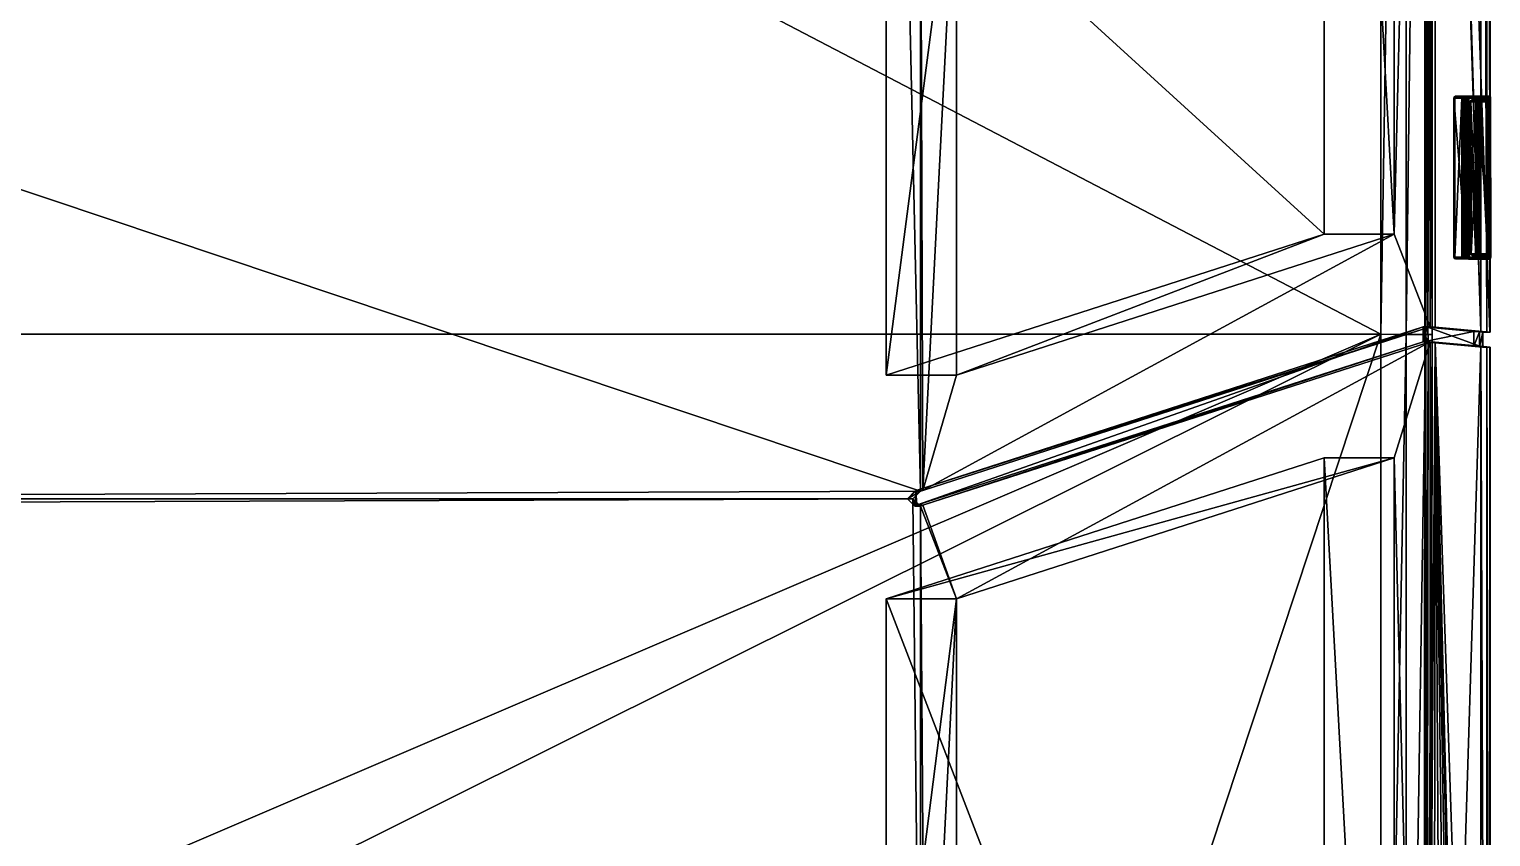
# Model space of a CAD drawing. Extents: x -2.45 to 2.44, y -4.51 to 4.52.
# Drawn here: x 0.203 to 2.176, y -1.049 to 0.04 of the extents above; entities that cross this region are included whole.
import ezdxf

# ---------------------------------------------------------------- set-up
doc = ezdxf.new("R2010")
doc.units = 0

msp = doc.modelspace()

# ---------------------------------------------------------------- linework, layer by layer
for points in [[(2.1624, -0.3678, 1.6482), (2.1624, 1.8019, 1.6483), (2.0971, 1.7417, 1.8635)], [(2.1744, -0.3689, 1.5308), (2.1008, 1.7452, 0.7104), (2.1744, 1.813, 1.5308)], [(2.1624, 1.8019, 1.6483), (2.1704, -0.3685, 1.6115), (2.1704, 1.8093, 1.6115)], [(2.1624, 1.8019, 1.6483), (2.1624, -0.3678, 1.6482), (2.1704, -0.3685, 1.6115)], [(2.1704, 1.8093, 1.6115), (2.1748, -0.3689, 1.5685), (2.1748, 1.8133, 1.5685)], [(2.1704, 1.8093, 1.6115), (2.1704, -0.3685, 1.6115), (2.1748, -0.3689, 1.5685)], [(2.1748, 1.8133, 1.5685), (2.1748, -0.3689, 1.5685), (2.1744, -0.3689, 1.5308)], [(2.1748, 1.8133, 1.5685), (2.1744, -0.3689, 1.5308), (2.1744, 1.813, 1.5308)], [(2.0965, -0.3722, 0.6911), (2.0964, 1.7638, 0.6914), (2.0866, 1.7634, 0.693)], [(2.0909, 1.7449, 0.712), (2.0868, -0.3722, 0.6934), (2.0866, 1.7634, 0.693)], [(2.0965, -0.3722, 0.6911), (2.0866, 1.7634, 0.693), (2.0868, -0.3722, 0.6934)], [(2.0868, -0.3722, 0.6934), (2.0866, 1.7634, 0.693), (2.0866, 1.7634, 0.693)], [(2.0868, -0.3722, 0.6934), (2.0866, 1.7634, 0.693), (2.0868, -0.3722, 0.6934)], [(2.0964, 1.7638, 0.6914), (2.0965, -0.3722, 0.6911), (2.088, -0.372, 0.6672)], [(2.0964, 1.7638, 0.6914), (2.088, -0.372, 0.6672), (2.088, 1.7517, 0.6672)], [(2.0965, -0.3722, 0.6911), (2.0964, 1.7638, 0.6914), (2.0964, 1.7638, 0.6914)], [(2.0965, -0.3722, 0.6911), (2.0964, 1.7638, 0.6914), (2.0965, -0.3722, 0.6911)], [(2.0272, -0.3717, 0.634), (-2.0394, -0.3717, 0.634), (-2.0394, 1.7489, 0.634)], [(2.0272, -0.3717, 0.634), (-2.0394, 1.7489, 0.634), (2.0272, 1.7489, 0.634)], [(2.0614, 1.7497, 0.6429), (2.0614, -0.3718, 0.6429), (2.0272, -0.3717, 0.634)], [(2.0614, 1.7497, 0.6429), (2.0272, -0.3717, 0.634), (2.0272, 1.7489, 0.634)], [(2.088, 1.7517, 0.6672), (2.088, -0.372, 0.6672), (2.0614, -0.3718, 0.6429)], [(2.088, 1.7517, 0.6672), (2.0614, -0.3718, 0.6429), (2.0614, 1.7497, 0.6429)], [(2.0909, 1.7449, 0.712), (2.0909, -0.3623, 0.7122), (2.0868, -0.3722, 0.6934)], [(2.1008, 1.7452, 0.7104), (2.1008, -0.3623, 0.7104), (2.0909, -0.3623, 0.7122)], [(2.1008, 1.7452, 0.7104), (2.0909, -0.3623, 0.7122), (2.0909, 1.7449, 0.712)], [(2.0909, 1.7449, 0.712), (2.0909, -0.3623, 0.7122), (2.0909, -0.3623, 0.7122)], [(2.0909, 1.7449, 0.712), (2.0909, -0.3623, 0.7122), (2.0909, 1.7449, 0.712)], [(2.1624, -0.3678, 1.6482), (2.0971, 1.7417, 1.8635), (2.0939, 1.7276, 1.8739)], [(2.1744, -0.3689, 1.5308), (2.1008, -0.3623, 0.7104), (2.1008, 1.7452, 0.7104)], [(2.1008, 1.7452, 0.7104), (2.1008, -0.3623, 0.7104), (2.1008, -0.3623, 0.7104)], [(2.1008, 1.7452, 0.7104), (2.1008, -0.3623, 0.7104), (2.1008, 1.7452, 0.7104)], [(2.0453, -0.2365, 2.0158), (2.0939, -0.3617, 1.8739), (2.0939, 1.7276, 1.8739)], [(2.0939, 1.7276, 1.8739), (2.0453, 1.4743, 2.0158), (2.0453, -0.2365, 2.0158)], [(2.0939, 1.7276, 1.8739), (2.0939, -0.3617, 1.8739), (2.1624, -0.3678, 1.6482)], [(1.9507, -0.2365, 1.9834), (1.9507, 1.4743, 1.9834), (1.3598, 0.3026, 3.7092)], [(2.0453, -0.2365, 2.0158), (2.0453, 1.4743, 2.0158), (1.9507, 1.4743, 1.9834)], [(2.0453, -0.2365, 2.0158), (1.9507, 1.4743, 1.9834), (1.9507, -0.2365, 1.9834)], [(1.9507, -0.2365, 1.9834), (1.9507, 1.4743, 1.9834), (1.9507, 1.4743, 1.9834)], [(1.9507, -0.2365, 1.9834), (1.9507, 1.4743, 1.9834), (1.9507, -0.2365, 1.9834)], [(2.0453, -0.2365, 2.0158), (2.0453, 1.4743, 2.0158), (2.0453, 1.4743, 2.0158)], [(2.0453, -0.2365, 2.0158), (2.0453, 1.4743, 2.0158), (2.0453, -0.2365, 2.0158)], [(1.4058, -0.5835, 3.8835), (1.3844, 0.3845, 3.8835), (-1.418, 0.3631, 3.8835)], [(1.4058, -0.5835, 3.8835), (1.4058, 0.3631, 3.8835), (1.3844, 0.3845, 3.8835)], [(-1.418, 0.3631, 3.8835), (-1.408, -0.5935, 3.8835), (1.4058, -0.5835, 3.8835)], [(1.4058, 0.3631, 3.8835), (1.4058, -0.5835, 3.8835), (1.409, -0.5824, 3.8741)], [(1.4058, 0.3631, 3.8835), (1.409, -0.5824, 3.8741), (1.4544, 0.3026, 3.7416)], [(1.4058, -0.5835, 3.8835), (1.4058, 0.3631, 3.8835), (1.4058, 0.3631, 3.8835)], [(1.4058, -0.5835, 3.8835), (1.4058, 0.3631, 3.8835), (1.4058, -0.5835, 3.8835)], [(1.4544, 0.3026, 3.7416), (1.4544, -0.427, 3.7416), (1.3598, -0.427, 3.7092)], [(1.4544, 0.3026, 3.7416), (1.3598, -0.427, 3.7092), (1.3598, 0.3026, 3.7092)], [(1.9507, -0.2365, 1.9834), (1.3598, 0.3026, 3.7092), (1.3598, -0.427, 3.7092)], [(1.3598, -0.427, 3.7092), (1.3598, 0.3026, 3.7092), (1.3598, 0.3026, 3.7092)], [(1.3598, -0.427, 3.7092), (1.3598, 0.3026, 3.7092), (1.3598, -0.427, 3.7092)], [(1.409, -0.5824, 3.8741), (1.4544, -0.427, 3.7416), (1.4544, 0.3026, 3.7416)], [(1.4544, 0.3026, 3.7416), (1.4544, -0.427, 3.7416), (1.4544, -0.427, 3.7416)], [(1.4544, 0.3026, 3.7416), (1.4544, -0.427, 3.7416), (1.4544, 0.3026, 3.7416)], [(2.1256, -0.0531, 1.7523), (2.1262, -0.0517, 1.7539), (2.1263, -0.0513, 1.7523)], [(2.1436, -0.0513, 1.6964), (2.1429, -0.053, 1.6961), (2.1256, -0.0531, 1.7523)], [(2.1436, -0.0513, 1.6964), (2.1256, -0.0531, 1.7523), (2.1263, -0.0513, 1.7523)], [(2.1256, -0.0531, 1.7523), (2.1257, -0.0531, 1.7542), (2.1262, -0.0517, 1.7539)], [(2.1256, -0.0531, 1.7523), (2.1429, -0.053, 1.6961), (2.1432, -0.2678, 1.6952)], [(2.1256, -0.0531, 1.7523), (2.1432, -0.2678, 1.6952), (2.1256, -0.2675, 1.7523)], [(2.1256, -0.2675, 1.7523), (2.1257, -0.2675, 1.7542), (2.1257, -0.0531, 1.7542)], [(2.1256, -0.2675, 1.7523), (2.1257, -0.0531, 1.7542), (2.1256, -0.0531, 1.7523)], [(2.1272, -0.0531, 1.7554), (2.1262, -0.0517, 1.7539), (2.1257, -0.0531, 1.7542)], [(2.1257, -0.2675, 1.7542), (2.1272, -0.2675, 1.7554), (2.1272, -0.0531, 1.7554)], [(2.1257, -0.2675, 1.7542), (2.1272, -0.0531, 1.7554), (2.1257, -0.0531, 1.7542)], [(2.128, -0.0506, 1.7527), (2.1263, -0.0513, 1.7523), (2.1262, -0.0517, 1.7539)], [(2.128, -0.0506, 1.7527), (2.1262, -0.0517, 1.7539), (2.1274, -0.0513, 1.7546)], [(2.1272, -0.0531, 1.7554), (2.1274, -0.0513, 1.7546), (2.1262, -0.0517, 1.7539)], [(2.1452, -0.0505, 1.697), (2.1436, -0.0513, 1.6964), (2.1263, -0.0513, 1.7523)], [(2.1452, -0.0505, 1.697), (2.1263, -0.0513, 1.7523), (2.128, -0.0506, 1.7527)], [(2.1367, -0.0531, 1.7583), (2.1274, -0.0513, 1.7546), (2.1272, -0.0531, 1.7554)], [(2.1272, -0.2675, 1.7554), (2.1367, -0.2675, 1.7583), (2.1367, -0.0531, 1.7583)], [(2.1272, -0.2675, 1.7554), (2.1367, -0.0531, 1.7583), (2.1272, -0.0531, 1.7554)], [(2.138, -0.0513, 1.7579), (2.128, -0.0506, 1.7527), (2.1274, -0.0513, 1.7546)], [(2.1367, -0.0531, 1.7583), (2.138, -0.0513, 1.7579), (2.1274, -0.0513, 1.7546)], [(2.128, -0.0506, 1.7527), (2.1399, -0.0506, 1.7563), (2.1571, -0.0505, 1.7006)], [(2.128, -0.0506, 1.7527), (2.1571, -0.0505, 1.7006), (2.1452, -0.0505, 1.697)], [(2.138, -0.0513, 1.7579), (2.1399, -0.0506, 1.7563), (2.128, -0.0506, 1.7527)], [(2.1367, -0.0531, 1.7583), (2.1392, -0.0517, 1.7581), (2.138, -0.0513, 1.7579)], [(2.1367, -0.0531, 1.7583), (2.139, -0.0531, 1.7585), (2.1392, -0.0517, 1.7581)], [(2.1367, -0.2675, 1.7583), (2.139, -0.2675, 1.7585), (2.139, -0.0531, 1.7585)], [(2.1367, -0.2675, 1.7583), (2.139, -0.0531, 1.7585), (2.1367, -0.0531, 1.7583)], [(2.1399, -0.0506, 1.7563), (2.138, -0.0513, 1.7579), (2.1392, -0.0517, 1.7581)], [(2.1412, -0.0531, 1.7579), (2.1392, -0.0517, 1.7581), (2.139, -0.0531, 1.7585)], [(2.139, -0.2675, 1.7585), (2.1412, -0.2675, 1.7579), (2.1412, -0.0531, 1.7579)], [(2.139, -0.2675, 1.7585), (2.1412, -0.0531, 1.7579), (2.139, -0.0531, 1.7585)], [(2.1399, -0.0506, 1.7563), (2.1392, -0.0517, 1.7581), (2.1407, -0.0513, 1.7575)], [(2.1412, -0.0531, 1.7579), (2.1407, -0.0513, 1.7575), (2.1392, -0.0517, 1.7581)], [(2.1399, -0.0506, 1.7563), (2.154, -0.0506, 1.7487), (2.1734, -0.0505, 1.7183)], [(2.1399, -0.0506, 1.7563), (2.1734, -0.0505, 1.7183), (2.1571, -0.0505, 1.7006)], [(2.1399, -0.0506, 1.7563), (2.1407, -0.0513, 1.7575), (2.1556, -0.0513, 1.7495)], [(2.1399, -0.0506, 1.7563), (2.1556, -0.0513, 1.7495), (2.154, -0.0506, 1.7487)], [(2.1407, -0.0513, 1.7575), (2.1412, -0.0531, 1.7579), (2.1563, -0.0531, 1.7498)], [(2.1407, -0.0513, 1.7575), (2.1563, -0.0531, 1.7498), (2.1556, -0.0513, 1.7495)], [(2.1412, -0.2675, 1.7579), (2.1563, -0.2675, 1.7498), (2.1563, -0.0531, 1.7498)], [(2.1412, -0.2675, 1.7579), (2.1563, -0.0531, 1.7498), (2.1412, -0.0531, 1.7579)], [(2.1429, -0.053, 1.6961), (2.1436, -0.0513, 1.6964), (2.1443, -0.0516, 1.6951)], [(2.1429, -0.053, 1.6961), (2.1443, -0.0516, 1.6951), (2.1441, -0.053, 1.6946)], [(2.1429, -0.053, 1.6961), (2.1441, -0.053, 1.6946), (2.1444, -0.2679, 1.6938)], [(2.1429, -0.053, 1.6961), (2.1444, -0.2679, 1.6938), (2.1432, -0.2678, 1.6952)], [(2.1452, -0.0505, 1.697), (2.1443, -0.0516, 1.6951), (2.1436, -0.0513, 1.6964)], [(2.146, -0.053, 1.6944), (2.1441, -0.053, 1.6946), (2.1443, -0.0516, 1.6951)], [(2.1441, -0.053, 1.6946), (2.146, -0.053, 1.6944), (2.1463, -0.2679, 1.6936)], [(2.1441, -0.053, 1.6946), (2.1463, -0.2679, 1.6936), (2.1444, -0.2679, 1.6938)], [(2.1452, -0.0505, 1.697), (2.1458, -0.0513, 1.6952), (2.1443, -0.0516, 1.6951)], [(2.146, -0.053, 1.6944), (2.1443, -0.0516, 1.6951), (2.1458, -0.0513, 1.6952)], [(2.1571, -0.0505, 1.7006), (2.1458, -0.0513, 1.6952), (2.1452, -0.0505, 1.697)], [(2.1571, -0.0505, 1.7006), (2.1564, -0.0513, 1.6985), (2.1458, -0.0513, 1.6952)], [(2.1564, -0.0513, 1.6985), (2.146, -0.053, 1.6944), (2.1458, -0.0513, 1.6952)], [(2.1564, -0.0513, 1.6985), (2.1555, -0.053, 1.6974), (2.146, -0.053, 1.6944)], [(2.146, -0.053, 1.6944), (2.1555, -0.053, 1.6974), (2.1557, -0.2679, 1.6965)], [(2.146, -0.053, 1.6944), (2.1557, -0.2679, 1.6965), (2.1463, -0.2679, 1.6936)], [(2.1489, -0.058, 1.713), (2.1485, -0.0566, 1.7147), (2.1481, -0.058, 1.7147)], [(2.1488, -0.058, 1.7164), (2.1481, -0.058, 1.7147), (2.1485, -0.0566, 1.7147)], [(2.1489, -0.058, 1.713), (2.1481, -0.058, 1.7147), (2.1483, -0.263, 1.7139)], [(2.1481, -0.058, 1.7147), (2.1488, -0.058, 1.7164), (2.149, -0.263, 1.7157)], [(2.1481, -0.058, 1.7147), (2.149, -0.263, 1.7157), (2.1483, -0.263, 1.7139)], [(2.1489, -0.058, 1.713), (2.1483, -0.263, 1.7139), (2.1491, -0.263, 1.7122)], [(2.1506, -0.0555, 1.7148), (2.1493, -0.0563, 1.716), (2.1485, -0.0566, 1.7147)], [(2.1506, -0.0555, 1.7148), (2.1485, -0.0566, 1.7147), (2.1494, -0.0563, 1.7135)], [(2.1489, -0.058, 1.713), (2.1494, -0.0563, 1.7135), (2.1485, -0.0566, 1.7147)], [(2.1488, -0.058, 1.7164), (2.1485, -0.0566, 1.7147), (2.1493, -0.0563, 1.716)], [(2.1578, -0.0563, 1.7251), (2.1573, -0.058, 1.7256), (2.1488, -0.058, 1.7164)], [(2.1578, -0.0563, 1.7251), (2.1488, -0.058, 1.7164), (2.1493, -0.0563, 1.716)], [(2.1488, -0.058, 1.7164), (2.1573, -0.058, 1.7256), (2.1574, -0.263, 1.7251)], [(2.1488, -0.058, 1.7164), (2.1574, -0.263, 1.7251), (2.149, -0.263, 1.7157)], [(2.1594, -0.058, 1.7034), (2.1494, -0.0563, 1.7135), (2.1489, -0.058, 1.713)], [(2.1594, -0.058, 1.7034), (2.1489, -0.058, 1.713), (2.1491, -0.263, 1.7122)], [(2.1594, -0.058, 1.7034), (2.1491, -0.263, 1.7122), (2.1596, -0.2629, 1.7026)], [(2.1591, -0.0555, 1.7239), (2.1578, -0.0563, 1.7251), (2.1493, -0.0563, 1.716)], [(2.1591, -0.0555, 1.7239), (2.1493, -0.0563, 1.716), (2.1506, -0.0555, 1.7148)], [(2.1599, -0.0562, 1.7039), (2.1506, -0.0555, 1.7148), (2.1494, -0.0563, 1.7135)], [(2.1594, -0.058, 1.7034), (2.1599, -0.0562, 1.7039), (2.1494, -0.0563, 1.7135)], [(2.1695, -0.0555, 1.7144), (2.1591, -0.0555, 1.7239), (2.1506, -0.0555, 1.7148)], [(2.1695, -0.0555, 1.7144), (2.1506, -0.0555, 1.7148), (2.161, -0.0555, 1.7052)], [(2.1599, -0.0562, 1.7039), (2.161, -0.0555, 1.7052), (2.1506, -0.0555, 1.7148)], [(2.1747, -0.0513, 1.7196), (2.1734, -0.0505, 1.7183), (2.154, -0.0506, 1.7487)], [(2.1747, -0.0513, 1.7196), (2.154, -0.0506, 1.7487), (2.1556, -0.0513, 1.7495)], [(2.1555, -0.053, 1.6974), (2.1564, -0.0513, 1.6985), (2.1576, -0.0516, 1.6988)], [(2.1555, -0.053, 1.6974), (2.1576, -0.0516, 1.6988), (2.1576, -0.053, 1.6984)], [(2.1555, -0.053, 1.6974), (2.1576, -0.053, 1.6984), (2.1579, -0.2679, 1.6976)], [(2.1555, -0.053, 1.6974), (2.1579, -0.2679, 1.6976), (2.1557, -0.2679, 1.6965)], [(2.1751, -0.053, 1.7203), (2.1747, -0.0513, 1.7196), (2.1556, -0.0513, 1.7495)], [(2.1751, -0.053, 1.7203), (2.1556, -0.0513, 1.7495), (2.1563, -0.0531, 1.7498)], [(2.1563, -0.0531, 1.7498), (2.1752, -0.2678, 1.7198), (2.1751, -0.053, 1.7203)], [(2.1563, -0.0531, 1.7498), (2.1563, -0.2675, 1.7498), (2.1752, -0.2678, 1.7198)], [(2.1571, -0.0505, 1.7006), (2.1576, -0.0516, 1.6988), (2.1564, -0.0513, 1.6985)], [(2.1571, -0.0505, 1.7006), (2.1586, -0.0513, 1.6999), (2.1576, -0.0516, 1.6988)], [(2.1734, -0.0505, 1.7183), (2.1586, -0.0513, 1.6999), (2.1571, -0.0505, 1.7006)], [(2.1573, -0.058, 1.7256), (2.1578, -0.0563, 1.7251), (2.159, -0.0566, 1.7259)], [(2.1573, -0.058, 1.7256), (2.159, -0.0566, 1.7259), (2.159, -0.058, 1.7264)], [(2.1573, -0.058, 1.7256), (2.159, -0.058, 1.7264), (2.1591, -0.263, 1.7259)], [(2.1573, -0.058, 1.7256), (2.1591, -0.263, 1.7259), (2.1574, -0.263, 1.7251)], [(2.1595, -0.053, 1.6999), (2.1576, -0.0516, 1.6988), (2.1586, -0.0513, 1.6999)], [(2.1595, -0.053, 1.6999), (2.1576, -0.053, 1.6984), (2.1576, -0.0516, 1.6988)], [(2.1576, -0.053, 1.6984), (2.1595, -0.053, 1.6999), (2.1598, -0.2679, 1.6991)], [(2.1576, -0.053, 1.6984), (2.1598, -0.2679, 1.6991), (2.1579, -0.2679, 1.6976)], [(2.1591, -0.0555, 1.7239), (2.159, -0.0566, 1.7259), (2.1578, -0.0563, 1.7251)], [(2.1734, -0.0505, 1.7183), (2.1744, -0.0513, 1.717), (2.1586, -0.0513, 1.6999)], [(2.1744, -0.0513, 1.717), (2.1595, -0.053, 1.6999), (2.1586, -0.0513, 1.6999)], [(2.1591, -0.0555, 1.7239), (2.1603, -0.0563, 1.7252), (2.159, -0.0566, 1.7259)], [(2.1608, -0.058, 1.7257), (2.159, -0.0566, 1.7259), (2.1603, -0.0563, 1.7252)], [(2.1608, -0.058, 1.7257), (2.159, -0.058, 1.7264), (2.159, -0.0566, 1.7259)], [(2.159, -0.058, 1.7264), (2.1608, -0.058, 1.7257), (2.1609, -0.263, 1.7253)], [(2.159, -0.058, 1.7264), (2.1609, -0.263, 1.7253), (2.1591, -0.263, 1.7259)], [(2.1603, -0.0563, 1.7252), (2.1591, -0.0555, 1.7239), (2.1695, -0.0555, 1.7144)], [(2.1594, -0.058, 1.7034), (2.1602, -0.0555, 1.7017), (2.1604, -0.0555, 1.7024)], [(2.1594, -0.058, 1.7034), (2.1604, -0.0555, 1.7024), (2.1599, -0.0562, 1.7039)], [(2.1602, -0.0555, 1.7017), (2.1594, -0.058, 1.7034), (2.1596, -0.2629, 1.7026)], [(2.1744, -0.0513, 1.717), (2.1747, -0.053, 1.7163), (2.1595, -0.053, 1.6999)], [(2.1595, -0.053, 1.6999), (2.1595, -0.053, 1.6999), (2.1747, -0.053, 1.7163)], [(2.1595, -0.053, 1.6999), (2.1747, -0.053, 1.7163), (2.1747, -0.053, 1.7163)], [(2.1598, -0.2679, 1.6991), (2.1598, -0.2679, 1.6991), (2.1595, -0.053, 1.6999)], [(2.1598, -0.2679, 1.6991), (2.1595, -0.053, 1.6999), (2.1595, -0.053, 1.6999)], [(2.1595, -0.053, 1.6999), (2.1607, -0.0548, 1.7022), (2.1604, -0.0555, 1.7024)], [(2.1595, -0.053, 1.6999), (2.1604, -0.0555, 1.7024), (2.1602, -0.0555, 1.7017)], [(2.1595, -0.053, 1.6999), (2.1602, -0.0555, 1.7017), (2.1604, -0.2654, 1.7009)], [(2.1595, -0.053, 1.6999), (2.1604, -0.2654, 1.7009), (2.1598, -0.2679, 1.6991)], [(2.1747, -0.053, 1.7163), (2.1607, -0.0548, 1.7022), (2.1595, -0.053, 1.6999)], [(2.1602, -0.0555, 1.7017), (2.1596, -0.2629, 1.7026), (2.1604, -0.2654, 1.7009)], [(2.161, -0.0555, 1.7052), (2.1599, -0.0562, 1.7039), (2.1604, -0.0555, 1.7024)], [(2.1603, -0.0563, 1.7252), (2.1695, -0.0555, 1.7144), (2.1707, -0.0562, 1.7156)], [(2.1608, -0.058, 1.7257), (2.1603, -0.0563, 1.7252), (2.1707, -0.0562, 1.7156)], [(2.161, -0.0555, 1.7052), (2.1604, -0.0555, 1.7024), (2.1607, -0.0548, 1.7022)], [(2.1747, -0.053, 1.7163), (2.1725, -0.0548, 1.715), (2.1607, -0.0548, 1.7022)], [(2.1725, -0.0548, 1.715), (2.161, -0.0555, 1.7052), (2.1607, -0.0548, 1.7022)], [(2.1608, -0.058, 1.7257), (2.1707, -0.0562, 1.7156), (2.1712, -0.058, 1.7162)], [(2.1714, -0.2629, 1.7157), (2.1609, -0.263, 1.7253), (2.1608, -0.058, 1.7257)], [(2.1714, -0.2629, 1.7157), (2.1608, -0.058, 1.7257), (2.1712, -0.058, 1.7162)], [(2.1725, -0.0548, 1.715), (2.1695, -0.0555, 1.7144), (2.161, -0.0555, 1.7052)], [(2.1695, -0.0555, 1.7144), (2.1725, -0.0548, 1.715), (2.1723, -0.0555, 1.7152)], [(2.1695, -0.0555, 1.7144), (2.1723, -0.0555, 1.7152), (2.1707, -0.0562, 1.7156)], [(2.1712, -0.058, 1.7162), (2.1707, -0.0562, 1.7156), (2.1723, -0.0555, 1.7152)], [(2.1712, -0.058, 1.7162), (2.1723, -0.0555, 1.7152), (2.173, -0.0555, 1.7155)], [(2.1712, -0.058, 1.7162), (2.173, -0.0555, 1.7155), (2.1732, -0.2654, 1.7151)], [(2.1712, -0.058, 1.7162), (2.1732, -0.2654, 1.7151), (2.1714, -0.2629, 1.7157)], [(2.1747, -0.053, 1.7163), (2.173, -0.0555, 1.7155), (2.1723, -0.0555, 1.7152)], [(2.1747, -0.053, 1.7163), (2.1723, -0.0555, 1.7152), (2.1725, -0.0548, 1.715)], [(2.173, -0.0555, 1.7155), (2.1747, -0.053, 1.7163), (2.1749, -0.2679, 1.7159)], [(2.173, -0.0555, 1.7155), (2.1749, -0.2679, 1.7159), (2.1732, -0.2654, 1.7151)], [(2.1734, -0.0505, 1.7183), (2.1747, -0.0513, 1.7196), (2.1752, -0.0516, 1.7183)], [(2.1734, -0.0505, 1.7183), (2.1752, -0.0516, 1.7183), (2.1744, -0.0513, 1.717)], [(2.1747, -0.053, 1.7163), (2.1744, -0.0513, 1.717), (2.1752, -0.0516, 1.7183)], [(2.1751, -0.053, 1.7203), (2.1752, -0.0516, 1.7183), (2.1747, -0.0513, 1.7196)], [(2.1747, -0.053, 1.7163), (2.1752, -0.0516, 1.7183), (2.1755, -0.053, 1.7182)], [(2.1747, -0.053, 1.7163), (2.1747, -0.053, 1.7163), (2.1749, -0.2679, 1.7159)], [(2.1747, -0.053, 1.7163), (2.1749, -0.2679, 1.7159), (2.1749, -0.2679, 1.7159)], [(2.1747, -0.053, 1.7163), (2.1755, -0.053, 1.7182), (2.1757, -0.2679, 1.7178)], [(2.1747, -0.053, 1.7163), (2.1757, -0.2679, 1.7178), (2.1749, -0.2679, 1.7159)], [(2.1751, -0.053, 1.7203), (2.1755, -0.053, 1.7182), (2.1752, -0.0516, 1.7183)], [(2.1755, -0.053, 1.7182), (2.1751, -0.053, 1.7203), (2.1752, -0.2678, 1.7198)], [(2.1755, -0.053, 1.7182), (2.1752, -0.2678, 1.7198), (2.1757, -0.2679, 1.7178)], [(1.4544, -0.427, 3.7416), (1.9507, -0.2365, 1.9834), (1.3598, -0.427, 3.7092)], [(1.9507, -0.2365, 1.9834), (1.3598, -0.427, 3.7092), (1.3598, -0.427, 3.7092)], [(1.9507, -0.2365, 1.9834), (1.3598, -0.427, 3.7092), (1.9507, -0.2365, 1.9834)], [(1.409, -0.5824, 3.8741), (2.0939, -0.3617, 1.8739), (2.0453, -0.2365, 2.0158)], [(1.409, -0.5824, 3.8741), (2.0453, -0.2365, 2.0158), (1.4544, -0.427, 3.7416)], [(1.4544, -0.427, 3.7416), (2.0453, -0.2365, 2.0158), (1.9507, -0.2365, 1.9834)], [(2.0453, -0.2365, 2.0158), (1.4544, -0.427, 3.7416), (1.4544, -0.427, 3.7416)], [(2.0453, -0.2365, 2.0158), (1.4544, -0.427, 3.7416), (2.0453, -0.2365, 2.0158)], [(1.9507, -0.2365, 1.9834), (1.9507, -0.2365, 1.9834), (1.9507, -0.2365, 1.9834)], [(2.0453, -0.2365, 2.0158), (1.9507, -0.2365, 1.9834), (1.9507, -0.2365, 1.9834)], [(2.0453, -0.2365, 2.0158), (1.9507, -0.2365, 1.9834), (2.0453, -0.2365, 2.0158)], [(2.0453, -0.2365, 2.0158), (2.0453, -0.2365, 2.0158), (2.0453, -0.2365, 2.0158)], [(2.1256, -0.2675, 1.7523), (2.1263, -0.2693, 1.7523), (2.1262, -0.2689, 1.7539)], [(2.1256, -0.2675, 1.7523), (2.1262, -0.2689, 1.7539), (2.1257, -0.2675, 1.7542)], [(2.1263, -0.2693, 1.7523), (2.1256, -0.2675, 1.7523), (2.1432, -0.2678, 1.6952)], [(2.1272, -0.2675, 1.7554), (2.1257, -0.2675, 1.7542), (2.1262, -0.2689, 1.7539)], [(2.1272, -0.2675, 1.7554), (2.1262, -0.2689, 1.7539), (2.1275, -0.2693, 1.7545)], [(2.128, -0.27, 1.7527), (2.1275, -0.2693, 1.7545), (2.1262, -0.2689, 1.7539)], [(2.128, -0.27, 1.7527), (2.1262, -0.2689, 1.7539), (2.1263, -0.2693, 1.7523)], [(2.1263, -0.2693, 1.7523), (2.1432, -0.2678, 1.6952), (2.1438, -0.2696, 1.6955)], [(2.128, -0.27, 1.7527), (2.1263, -0.2693, 1.7523), (2.1438, -0.2696, 1.6955)], [(2.1272, -0.2675, 1.7554), (2.1275, -0.2693, 1.7545), (2.138, -0.2693, 1.7579)], [(2.1272, -0.2675, 1.7554), (2.138, -0.2693, 1.7579), (2.1367, -0.2675, 1.7583)], [(2.1275, -0.2693, 1.7545), (2.128, -0.27, 1.7527), (2.1399, -0.27, 1.7563)], [(2.1275, -0.2693, 1.7545), (2.1399, -0.27, 1.7563), (2.138, -0.2693, 1.7579)], [(2.128, -0.27, 1.7527), (2.1438, -0.2696, 1.6955), (2.1455, -0.2703, 1.6961)], [(2.1455, -0.2703, 1.6961), (2.1399, -0.27, 1.7563), (2.128, -0.27, 1.7527)], [(2.1367, -0.2675, 1.7583), (2.138, -0.2693, 1.7579), (2.1392, -0.2689, 1.7581)], [(2.1367, -0.2675, 1.7583), (2.1392, -0.2689, 1.7581), (2.139, -0.2675, 1.7585)], [(2.1399, -0.27, 1.7563), (2.1392, -0.2689, 1.7581), (2.138, -0.2693, 1.7579)], [(2.1412, -0.2675, 1.7579), (2.139, -0.2675, 1.7585), (2.1392, -0.2689, 1.7581)], [(2.1412, -0.2675, 1.7579), (2.1392, -0.2689, 1.7581), (2.1407, -0.2693, 1.7575)], [(2.1399, -0.27, 1.7563), (2.1407, -0.2693, 1.7575), (2.1392, -0.2689, 1.7581)], [(2.154, -0.27, 1.7487), (2.1407, -0.2693, 1.7575), (2.1399, -0.27, 1.7563)], [(2.1573, -0.2703, 1.6998), (2.154, -0.27, 1.7487), (2.1399, -0.27, 1.7563)], [(2.1455, -0.2703, 1.6961), (2.1573, -0.2703, 1.6998), (2.1399, -0.27, 1.7563)], [(2.1556, -0.2693, 1.7495), (2.1412, -0.2675, 1.7579), (2.1407, -0.2693, 1.7575)], [(2.154, -0.27, 1.7487), (2.1556, -0.2693, 1.7495), (2.1407, -0.2693, 1.7575)], [(2.1556, -0.2693, 1.7495), (2.1563, -0.2675, 1.7498), (2.1412, -0.2675, 1.7579)], [(2.1432, -0.2678, 1.6952), (2.1444, -0.2679, 1.6938), (2.1446, -0.2693, 1.6942)], [(2.1432, -0.2678, 1.6952), (2.1446, -0.2693, 1.6942), (2.1438, -0.2696, 1.6955)], [(2.1455, -0.2703, 1.6961), (2.1438, -0.2696, 1.6955), (2.1446, -0.2693, 1.6942)], [(2.1463, -0.2679, 1.6936), (2.1446, -0.2693, 1.6942), (2.1444, -0.2679, 1.6938)], [(2.1463, -0.2679, 1.6936), (2.146, -0.2696, 1.6943), (2.1446, -0.2693, 1.6942)], [(2.1455, -0.2703, 1.6961), (2.1446, -0.2693, 1.6942), (2.146, -0.2696, 1.6943)], [(2.1455, -0.2703, 1.6961), (2.146, -0.2696, 1.6943), (2.1567, -0.2696, 1.6976)], [(2.1455, -0.2703, 1.6961), (2.1567, -0.2696, 1.6976), (2.1573, -0.2703, 1.6998)], [(2.146, -0.2696, 1.6943), (2.1463, -0.2679, 1.6936), (2.1557, -0.2679, 1.6965)], [(2.146, -0.2696, 1.6943), (2.1557, -0.2679, 1.6965), (2.1567, -0.2696, 1.6976)], [(2.1491, -0.263, 1.7122), (2.1483, -0.263, 1.7139), (2.1488, -0.2644, 1.7139)], [(2.149, -0.263, 1.7157), (2.1488, -0.2644, 1.7139), (2.1483, -0.263, 1.7139)], [(2.1491, -0.263, 1.7122), (2.1488, -0.2644, 1.7139), (2.1496, -0.2647, 1.7127)], [(2.149, -0.263, 1.7157), (2.1495, -0.2647, 1.7152), (2.1488, -0.2644, 1.7139)], [(2.1508, -0.2654, 1.714), (2.1496, -0.2647, 1.7127), (2.1488, -0.2644, 1.7139)], [(2.1508, -0.2654, 1.714), (2.1488, -0.2644, 1.7139), (2.1495, -0.2647, 1.7152)], [(2.1495, -0.2647, 1.7152), (2.149, -0.263, 1.7157), (2.1574, -0.263, 1.7251)], [(2.1491, -0.263, 1.7122), (2.1601, -0.2647, 1.7031), (2.1596, -0.2629, 1.7026)], [(2.1491, -0.263, 1.7122), (2.1496, -0.2647, 1.7127), (2.1601, -0.2647, 1.7031)], [(2.1495, -0.2647, 1.7152), (2.1574, -0.263, 1.7251), (2.158, -0.2647, 1.7246)], [(2.1508, -0.2654, 1.714), (2.1495, -0.2647, 1.7152), (2.158, -0.2647, 1.7246)], [(2.1496, -0.2647, 1.7127), (2.1508, -0.2654, 1.714), (2.1613, -0.2654, 1.7044)], [(2.1496, -0.2647, 1.7127), (2.1613, -0.2654, 1.7044), (2.1601, -0.2647, 1.7031)], [(2.1508, -0.2654, 1.714), (2.158, -0.2647, 1.7246), (2.1593, -0.2654, 1.7234)], [(2.1613, -0.2654, 1.7044), (2.1508, -0.2654, 1.714), (2.1593, -0.2654, 1.7234)], [(2.1556, -0.2693, 1.7495), (2.154, -0.27, 1.7487), (2.1736, -0.2703, 1.7178)], [(2.1573, -0.2703, 1.6998), (2.1736, -0.2703, 1.7178), (2.154, -0.27, 1.7487)], [(2.1563, -0.2675, 1.7498), (2.1556, -0.2693, 1.7495), (2.1747, -0.2696, 1.7192)], [(2.1556, -0.2693, 1.7495), (2.1736, -0.2703, 1.7178), (2.1747, -0.2696, 1.7192)], [(2.1557, -0.2679, 1.6965), (2.1579, -0.2679, 1.6976), (2.1579, -0.2693, 1.6979)], [(2.1557, -0.2679, 1.6965), (2.1579, -0.2693, 1.6979), (2.1567, -0.2696, 1.6976)], [(2.1563, -0.2675, 1.7498), (2.1747, -0.2696, 1.7192), (2.1752, -0.2678, 1.7198)], [(2.1573, -0.2703, 1.6998), (2.1567, -0.2696, 1.6976), (2.1579, -0.2693, 1.6979)], [(2.1573, -0.2703, 1.6998), (2.1579, -0.2693, 1.6979), (2.1589, -0.2696, 1.6991)], [(2.1573, -0.2703, 1.6998), (2.1589, -0.2696, 1.6991), (2.1745, -0.2696, 1.7164)], [(2.1573, -0.2703, 1.6998), (2.1745, -0.2696, 1.7164), (2.1736, -0.2703, 1.7178)], [(2.1574, -0.263, 1.7251), (2.1591, -0.263, 1.7259), (2.1592, -0.2644, 1.7255)], [(2.1574, -0.263, 1.7251), (2.1592, -0.2644, 1.7255), (2.158, -0.2647, 1.7246)], [(2.1598, -0.2679, 1.6991), (2.1589, -0.2696, 1.6991), (2.1579, -0.2693, 1.6979)], [(2.1598, -0.2679, 1.6991), (2.1579, -0.2693, 1.6979), (2.1579, -0.2679, 1.6976)], [(2.1593, -0.2654, 1.7234), (2.158, -0.2647, 1.7246), (2.1592, -0.2644, 1.7255)], [(2.1589, -0.2696, 1.6991), (2.1598, -0.2679, 1.6991), (2.1749, -0.2679, 1.7159)], [(2.1589, -0.2696, 1.6991), (2.1749, -0.2679, 1.7159), (2.1745, -0.2696, 1.7164)], [(2.1609, -0.263, 1.7253), (2.1592, -0.2644, 1.7255), (2.1591, -0.263, 1.7259)], [(2.1609, -0.263, 1.7253), (2.1604, -0.2647, 1.7247), (2.1592, -0.2644, 1.7255)], [(2.1593, -0.2654, 1.7234), (2.1592, -0.2644, 1.7255), (2.1604, -0.2647, 1.7247)], [(2.1593, -0.2654, 1.7234), (2.1604, -0.2647, 1.7247), (2.1709, -0.2647, 1.7152)], [(2.1593, -0.2654, 1.7234), (2.1709, -0.2647, 1.7152), (2.1697, -0.2654, 1.7139)], [(2.1613, -0.2654, 1.7044), (2.1593, -0.2654, 1.7234), (2.1697, -0.2654, 1.7139)], [(2.1596, -0.2629, 1.7026), (2.1601, -0.2647, 1.7031), (2.1607, -0.2654, 1.7016)], [(2.1596, -0.2629, 1.7026), (2.1607, -0.2654, 1.7016), (2.1604, -0.2654, 1.7009)], [(2.1598, -0.2679, 1.6991), (2.1604, -0.2654, 1.7009), (2.1607, -0.2654, 1.7016)], [(2.1598, -0.2679, 1.6991), (2.1607, -0.2654, 1.7016), (2.1609, -0.2661, 1.7014)], [(2.1598, -0.2679, 1.6991), (2.1609, -0.2661, 1.7014), (2.1727, -0.2661, 1.7145)], [(2.1598, -0.2679, 1.6991), (2.1727, -0.2661, 1.7145), (2.1749, -0.2679, 1.7159)], [(2.1749, -0.2679, 1.7159), (2.1749, -0.2679, 1.7159), (2.1598, -0.2679, 1.6991)], [(2.1749, -0.2679, 1.7159), (2.1598, -0.2679, 1.6991), (2.1598, -0.2679, 1.6991)], [(2.1613, -0.2654, 1.7044), (2.1607, -0.2654, 1.7016), (2.1601, -0.2647, 1.7031)], [(2.1604, -0.2647, 1.7247), (2.1609, -0.263, 1.7253), (2.1714, -0.2629, 1.7157)], [(2.1604, -0.2647, 1.7247), (2.1714, -0.2629, 1.7157), (2.1709, -0.2647, 1.7152)], [(2.1613, -0.2654, 1.7044), (2.1609, -0.2661, 1.7014), (2.1607, -0.2654, 1.7016)], [(2.1609, -0.2661, 1.7014), (2.1613, -0.2654, 1.7044), (2.1697, -0.2654, 1.7139)], [(2.1609, -0.2661, 1.7014), (2.1697, -0.2654, 1.7139), (2.1727, -0.2661, 1.7145)], [(2.1697, -0.2654, 1.7139), (2.1709, -0.2647, 1.7152), (2.1724, -0.2654, 1.7147)], [(2.1697, -0.2654, 1.7139), (2.1724, -0.2654, 1.7147), (2.1727, -0.2661, 1.7145)], [(2.1714, -0.2629, 1.7157), (2.1724, -0.2654, 1.7147), (2.1709, -0.2647, 1.7152)], [(2.1714, -0.2629, 1.7157), (2.1732, -0.2654, 1.7151), (2.1724, -0.2654, 1.7147)], [(2.1749, -0.2679, 1.7159), (2.1727, -0.2661, 1.7145), (2.1724, -0.2654, 1.7147)], [(2.1749, -0.2679, 1.7159), (2.1724, -0.2654, 1.7147), (2.1732, -0.2654, 1.7151)], [(2.1736, -0.2703, 1.7178), (2.1745, -0.2696, 1.7164), (2.1753, -0.2693, 1.7178)], [(2.1736, -0.2703, 1.7178), (2.1753, -0.2693, 1.7178), (2.1747, -0.2696, 1.7192)], [(2.1749, -0.2679, 1.7159), (2.1753, -0.2693, 1.7178), (2.1745, -0.2696, 1.7164)], [(2.1752, -0.2678, 1.7198), (2.1747, -0.2696, 1.7192), (2.1753, -0.2693, 1.7178)], [(2.1749, -0.2679, 1.7159), (2.1757, -0.2679, 1.7178), (2.1753, -0.2693, 1.7178)], [(2.1752, -0.2678, 1.7198), (2.1753, -0.2693, 1.7178), (2.1757, -0.2679, 1.7178)], [(-2.0394, -2.1116, 0.634), (-2.0394, -0.3717, 0.634), (2.0272, -0.3717, 0.634)], [(-1.4637, -2.1116, 0.634), (-2.0394, -2.1116, 0.634), (2.0272, -0.3717, 0.634)], [(2.0272, -0.3717, 0.634), (1.4516, -2.1116, 0.634), (-1.4637, -2.1116, 0.634)], [(1.4004, -0.6024, 3.869), (2.0844, -0.3617, 1.8708), (1.4003, -0.5824, 3.8692)], [(2.0939, -0.3617, 1.8739), (1.409, -0.5824, 3.8741), (1.4003, -0.5824, 3.8692)], [(2.0939, -0.3617, 1.8739), (1.4003, -0.5824, 3.8692), (2.0844, -0.3617, 1.8708)], [(2.0844, -0.3617, 1.8708), (1.4003, -0.5824, 3.8692), (1.4003, -0.5824, 3.8692)], [(2.0844, -0.3617, 1.8708), (1.4003, -0.5824, 3.8692), (2.0844, -0.3617, 1.8708)], [(1.4004, -0.6024, 3.869), (2.0844, -0.3817, 1.8708), (2.0844, -0.3617, 1.8708)], [(2.0939, -0.3617, 1.8739), (1.409, -0.5824, 3.8741), (1.409, -0.5824, 3.8741)], [(2.0939, -0.3617, 1.8739), (1.409, -0.5824, 3.8741), (2.0939, -0.3617, 1.8739)], [(2.0272, -0.3717, 0.634), (2.0272, -2.1116, 0.634), (1.4516, -2.1116, 0.634)], [(2.0614, -0.3718, 0.6429), (2.0272, -2.1116, 0.634), (2.0272, -0.3717, 0.634)], [(2.0614, -0.3718, 0.6429), (2.0612, -2.1109, 0.6412), (2.0272, -2.1116, 0.634)], [(2.088, -0.372, 0.6672), (2.0612, -2.1109, 0.6412), (2.0614, -0.3718, 0.6429)], [(2.088, -0.372, 0.6672), (2.0874, -2.109, 0.6607), (2.0612, -2.1109, 0.6412)], [(2.1528, -0.3678, 1.6457), (2.0844, -0.3617, 1.8708), (2.0844, -0.3817, 1.8708)], [(2.1624, -0.3678, 1.6482), (2.0939, -0.3617, 1.8739), (2.0844, -0.3617, 1.8708)], [(2.1624, -0.3678, 1.6482), (2.0844, -0.3617, 1.8708), (2.1528, -0.3678, 1.6457)], [(2.1528, -0.3678, 1.6457), (2.0844, -0.3617, 1.8708), (2.0844, -0.3617, 1.8708)], [(2.1528, -0.3678, 1.6457), (2.0844, -0.3617, 1.8708), (2.1528, -0.3678, 1.6457)], [(2.1528, -0.3678, 1.6457), (2.0844, -0.3817, 1.8708), (2.1528, -0.3878, 1.6457)], [(2.091, -0.3823, 0.7123), (2.0852, -2.1073, 0.6809), (2.0868, -0.3722, 0.6934)], [(2.0948, -2.1073, 0.6782), (2.0868, -0.3722, 0.6934), (2.0852, -2.1073, 0.6809)], [(2.0852, -2.1073, 0.6809), (2.0868, -0.3722, 0.6934), (2.0868, -0.3722, 0.6934)], [(2.0852, -2.1073, 0.6809), (2.0868, -0.3722, 0.6934), (2.0852, -2.1073, 0.6809)], [(2.0909, -0.3623, 0.7122), (2.091, -0.3823, 0.7123), (2.0868, -0.3722, 0.6934)], [(2.0948, -2.1073, 0.6782), (2.0965, -0.3722, 0.6911), (2.0868, -0.3722, 0.6934)], [(2.0965, -0.3722, 0.6911), (2.0874, -2.109, 0.6607), (2.088, -0.372, 0.6672)], [(2.0965, -0.3722, 0.6911), (2.0948, -2.1073, 0.6782), (2.0874, -2.109, 0.6607)], [(2.1008, -0.3623, 0.7104), (2.1645, -0.3689, 1.5313), (2.0909, -0.3623, 0.7122)], [(2.1645, -0.3889, 1.5313), (2.091, -0.3823, 0.7123), (2.0909, -0.3623, 0.7122)], [(2.1645, -0.3889, 1.5313), (2.0909, -0.3623, 0.7122), (2.1645, -0.3689, 1.5313)], [(2.0909, -0.3623, 0.7122), (2.0909, -0.3623, 0.7122), (2.0909, -0.3623, 0.7122)], [(2.0909, -0.3623, 0.7122), (2.1008, -0.3623, 0.7104), (2.1008, -0.3623, 0.7104)], [(2.0909, -0.3623, 0.7122), (2.1008, -0.3623, 0.7104), (2.0909, -0.3623, 0.7122)], [(2.0909, -0.3623, 0.7122), (2.1645, -0.3689, 1.5313), (2.1645, -0.3689, 1.5313)], [(2.0909, -0.3623, 0.7122), (2.1645, -0.3689, 1.5313), (2.0909, -0.3623, 0.7122)], [(2.1624, -0.3678, 1.6482), (2.0939, -0.3617, 1.8739), (2.0939, -0.3617, 1.8739)], [(2.1624, -0.3678, 1.6482), (2.0939, -0.3617, 1.8739), (2.1624, -0.3678, 1.6482)], [(2.0948, -2.1073, 0.6782), (2.0965, -0.3722, 0.6911), (2.0965, -0.3722, 0.6911)], [(2.0948, -2.1073, 0.6782), (2.0965, -0.3722, 0.6911), (2.0948, -2.1073, 0.6782)], [(2.1008, -0.3623, 0.7104), (2.1744, -0.3689, 1.5308), (2.1645, -0.3689, 1.5313)], [(2.1008, -0.3623, 0.7104), (2.1008, -0.3623, 0.7104), (2.1008, -0.3623, 0.7104)], [(2.1008, -0.3623, 0.7104), (2.1744, -0.3689, 1.5308), (2.1744, -0.3689, 1.5308)], [(2.1008, -0.3623, 0.7104), (2.1744, -0.3689, 1.5308), (2.1008, -0.3623, 0.7104)], [(2.1528, -0.3878, 1.6457), (2.1605, -0.3685, 1.6099), (2.1528, -0.3678, 1.6457)], [(2.1704, -0.3685, 1.6115), (2.1624, -0.3678, 1.6482), (2.1528, -0.3678, 1.6457)], [(2.1704, -0.3685, 1.6115), (2.1528, -0.3678, 1.6457), (2.1605, -0.3685, 1.6099)], [(2.1605, -0.3685, 1.6099), (2.1528, -0.3678, 1.6457), (2.1528, -0.3678, 1.6457)], [(2.1605, -0.3685, 1.6099), (2.1528, -0.3678, 1.6457), (2.1605, -0.3685, 1.6099)], [(2.1528, -0.3878, 1.6457), (2.1605, -0.3885, 1.6099), (2.1605, -0.3685, 1.6099)], [(2.1605, -0.3885, 1.6099), (2.1648, -0.3689, 1.5681), (2.1605, -0.3685, 1.6099)], [(2.1748, -0.3689, 1.5685), (2.1704, -0.3685, 1.6115), (2.1605, -0.3685, 1.6099)], [(2.1748, -0.3689, 1.5685), (2.1605, -0.3685, 1.6099), (2.1648, -0.3689, 1.5681)], [(2.1648, -0.3689, 1.5681), (2.1605, -0.3685, 1.6099), (2.1605, -0.3685, 1.6099)], [(2.1648, -0.3689, 1.5681), (2.1605, -0.3685, 1.6099), (2.1648, -0.3689, 1.5681)], [(2.1605, -0.3885, 1.6099), (2.1648, -0.3889, 1.5681), (2.1648, -0.3689, 1.5681)], [(2.1704, -0.3685, 1.6115), (2.1624, -0.3678, 1.6482), (2.1624, -0.3678, 1.6482)], [(2.1704, -0.3685, 1.6115), (2.1624, -0.3678, 1.6482), (2.1704, -0.3685, 1.6115)], [(2.1744, -0.3689, 1.5308), (2.1648, -0.3689, 1.5681), (2.1645, -0.3689, 1.5313)], [(2.1648, -0.3889, 1.5681), (2.1645, -0.3889, 1.5313), (2.1645, -0.3689, 1.5313)], [(2.1648, -0.3889, 1.5681), (2.1645, -0.3689, 1.5313), (2.1648, -0.3689, 1.5681)], [(2.1645, -0.3689, 1.5313), (2.1648, -0.3689, 1.5681), (2.1648, -0.3689, 1.5681)], [(2.1645, -0.3689, 1.5313), (2.1648, -0.3689, 1.5681), (2.1645, -0.3689, 1.5313)], [(2.1744, -0.3689, 1.5308), (2.1748, -0.3689, 1.5685), (2.1648, -0.3689, 1.5681)], [(2.1748, -0.3689, 1.5685), (2.1704, -0.3685, 1.6115), (2.1704, -0.3685, 1.6115)], [(2.1748, -0.3689, 1.5685), (2.1704, -0.3685, 1.6115), (2.1748, -0.3689, 1.5685)], [(2.1744, -0.3689, 1.5308), (2.1748, -0.3689, 1.5685), (2.1748, -0.3689, 1.5685)], [(2.1744, -0.3689, 1.5308), (2.1748, -0.3689, 1.5685), (2.1744, -0.3689, 1.5308)], [(1.409, -0.6024, 3.8741), (2.0844, -0.3817, 1.8708), (1.4004, -0.6024, 3.869)], [(1.4004, -0.6024, 3.869), (2.0844, -0.3817, 1.8708), (2.0844, -0.3817, 1.8708)], [(1.4004, -0.6024, 3.869), (2.0844, -0.3817, 1.8708), (1.4004, -0.6024, 3.869)], [(2.0939, -0.3817, 1.8739), (1.409, -0.6024, 3.8741), (1.4544, -0.7286, 3.7416)], [(1.409, -0.6024, 3.8741), (2.0939, -0.3817, 1.8739), (2.0844, -0.3817, 1.8708)], [(1.409, -0.6024, 3.8741), (2.0939, -0.3817, 1.8739), (2.0939, -0.3817, 1.8739)], [(1.409, -0.6024, 3.8741), (2.0939, -0.3817, 1.8739), (1.409, -0.6024, 3.8741)], [(2.0939, -0.3817, 1.8739), (1.4544, -0.7286, 3.7416), (2.0453, -0.5382, 2.0158)], [(2.0939, -2.471, 1.8739), (2.0939, -0.3817, 1.8739), (2.0453, -0.5382, 2.0158)], [(2.0939, -0.3817, 1.8739), (2.1528, -0.3878, 1.6457), (2.0844, -0.3817, 1.8708)], [(2.0844, -0.3817, 1.8708), (2.1528, -0.3878, 1.6457), (2.1528, -0.3878, 1.6457)], [(2.0844, -0.3817, 1.8708), (2.1528, -0.3878, 1.6457), (2.0844, -0.3817, 1.8708)], [(2.091, -0.3823, 0.7123), (2.0891, -2.1064, 0.6901), (2.0852, -2.1073, 0.6809)], [(2.1008, -0.3823, 0.7103), (2.0987, -2.1064, 0.6874), (2.0891, -2.1064, 0.6901)], [(2.1008, -0.3823, 0.7103), (2.0891, -2.1064, 0.6901), (2.091, -0.3823, 0.7123)], [(2.091, -0.3823, 0.7123), (2.0891, -2.1064, 0.6901), (2.0891, -2.1064, 0.6901)], [(2.091, -0.3823, 0.7123), (2.0891, -2.1064, 0.6901), (2.091, -0.3823, 0.7123)], [(2.1744, -0.3889, 1.5308), (2.1008, -0.3823, 0.7103), (2.091, -0.3823, 0.7123)], [(2.1744, -0.3889, 1.5308), (2.091, -0.3823, 0.7123), (2.1645, -0.3889, 1.5313)], [(2.091, -0.3823, 0.7123), (2.091, -0.3823, 0.7123), (2.091, -0.3823, 0.7123)], [(2.1008, -0.3823, 0.7103), (2.091, -0.3823, 0.7123), (2.091, -0.3823, 0.7123)], [(2.1008, -0.3823, 0.7103), (2.091, -0.3823, 0.7123), (2.1008, -0.3823, 0.7103)], [(2.1645, -0.3889, 1.5313), (2.091, -0.3823, 0.7123), (2.091, -0.3823, 0.7123)], [(2.1645, -0.3889, 1.5313), (2.091, -0.3823, 0.7123), (2.1645, -0.3889, 1.5313)], [(2.0939, -0.3817, 1.8739), (2.0939, -2.471, 1.8739), (2.097, -2.4855, 1.8637)], [(2.097, -2.4855, 1.8637), (2.1624, -0.3878, 1.6482), (2.0939, -0.3817, 1.8739)], [(2.0939, -0.3817, 1.8739), (2.1624, -0.3878, 1.6482), (2.1528, -0.3878, 1.6457)], [(2.0939, -0.3817, 1.8739), (2.1624, -0.3878, 1.6482), (2.1624, -0.3878, 1.6482)], [(2.0939, -0.3817, 1.8739), (2.1624, -0.3878, 1.6482), (2.0939, -0.3817, 1.8739)], [(2.097, -2.4855, 1.8637), (2.1625, -2.5575, 1.6481), (2.1624, -0.3878, 1.6482)], [(2.0987, -2.1064, 0.6874), (2.0987, -2.1064, 0.6874), (2.1008, -0.3823, 0.7103)], [(2.1106, -2.1194, 0.8197), (2.0987, -2.1064, 0.6874), (2.1008, -0.3823, 0.7103)], [(2.1008, -0.3823, 0.7103), (2.0987, -2.1064, 0.6874), (2.0987, -2.1064, 0.6874)], [(2.1008, -0.3823, 0.7103), (2.0987, -2.1064, 0.6874), (2.1008, -0.3823, 0.7103)], [(2.1008, -0.3823, 0.7103), (2.1744, -0.3889, 1.5308), (2.1744, -2.5707, 1.5308)], [(2.1008, -0.3823, 0.7103), (2.1744, -2.5707, 1.5308), (2.1493, -2.4078, 1.2512)], [(2.1008, -0.3823, 0.7103), (2.1493, -2.4078, 1.2512), (2.1418, -2.305, 1.1669)], [(2.122, -2.158, 0.9469), (2.1106, -2.1194, 0.8197), (2.1008, -0.3823, 0.7103)], [(2.1008, -0.3823, 0.7103), (2.1418, -2.305, 1.1669), (2.1325, -2.2207, 1.0641)], [(2.1008, -0.3823, 0.7103), (2.1325, -2.2207, 1.0641), (2.122, -2.158, 0.9469)], [(2.1008, -0.3823, 0.7103), (2.1008, -0.3823, 0.7103), (2.1008, -0.3823, 0.7103)], [(2.1744, -0.3889, 1.5308), (2.1008, -0.3823, 0.7103), (2.1008, -0.3823, 0.7103)], [(2.1744, -0.3889, 1.5308), (2.1008, -0.3823, 0.7103), (2.1744, -0.3889, 1.5308)], [(2.1624, -0.3878, 1.6482), (2.1605, -0.3885, 1.6099), (2.1528, -0.3878, 1.6457)], [(2.1528, -0.3878, 1.6457), (2.1605, -0.3885, 1.6099), (2.1605, -0.3885, 1.6099)], [(2.1528, -0.3878, 1.6457), (2.1605, -0.3885, 1.6099), (2.1528, -0.3878, 1.6457)], [(2.1624, -0.3878, 1.6482), (2.1704, -0.3885, 1.6115), (2.1605, -0.3885, 1.6099)], [(2.1704, -0.3885, 1.6115), (2.1648, -0.3889, 1.5681), (2.1605, -0.3885, 1.6099)], [(2.1605, -0.3885, 1.6099), (2.1648, -0.3889, 1.5681), (2.1648, -0.3889, 1.5681)], [(2.1605, -0.3885, 1.6099), (2.1648, -0.3889, 1.5681), (2.1605, -0.3885, 1.6099)], [(2.1704, -2.5663, 1.6115), (2.1704, -0.3885, 1.6115), (2.1624, -0.3878, 1.6482)], [(2.1704, -2.5663, 1.6115), (2.1624, -0.3878, 1.6482), (2.1625, -2.5575, 1.6481)], [(2.1624, -0.3878, 1.6482), (2.1704, -0.3885, 1.6115), (2.1704, -0.3885, 1.6115)], [(2.1624, -0.3878, 1.6482), (2.1704, -0.3885, 1.6115), (2.1624, -0.3878, 1.6482)], [(2.1748, -0.3889, 1.5685), (2.1744, -0.3889, 1.5308), (2.1645, -0.3889, 1.5313)], [(2.1748, -0.3889, 1.5685), (2.1645, -0.3889, 1.5313), (2.1648, -0.3889, 1.5681)], [(2.1648, -0.3889, 1.5681), (2.1645, -0.3889, 1.5313), (2.1645, -0.3889, 1.5313)], [(2.1648, -0.3889, 1.5681), (2.1645, -0.3889, 1.5313), (2.1648, -0.3889, 1.5681)], [(2.1704, -0.3885, 1.6115), (2.1748, -0.3889, 1.5685), (2.1648, -0.3889, 1.5681)], [(2.1748, -2.5711, 1.5685), (2.1748, -0.3889, 1.5685), (2.1704, -0.3885, 1.6115)], [(2.1748, -2.5711, 1.5685), (2.1704, -0.3885, 1.6115), (2.1704, -2.5663, 1.6115)], [(2.1704, -0.3885, 1.6115), (2.1748, -0.3889, 1.5685), (2.1748, -0.3889, 1.5685)], [(2.1704, -0.3885, 1.6115), (2.1748, -0.3889, 1.5685), (2.1704, -0.3885, 1.6115)], [(2.1744, -2.5707, 1.5308), (2.1744, -0.3889, 1.5308), (2.1748, -0.3889, 1.5685)], [(2.1744, -2.5707, 1.5308), (2.1748, -0.3889, 1.5685), (2.1748, -2.5711, 1.5685)], [(2.1748, -0.3889, 1.5685), (2.1744, -0.3889, 1.5308), (2.1744, -0.3889, 1.5308)], [(2.1748, -0.3889, 1.5685), (2.1744, -0.3889, 1.5308), (2.1748, -0.3889, 1.5685)], [(1.3598, -0.427, 3.7092), (1.3598, -0.427, 3.7092), (1.3598, -0.427, 3.7092)], [(1.4544, -0.427, 3.7416), (1.3598, -0.427, 3.7092), (1.3598, -0.427, 3.7092)], [(1.4544, -0.427, 3.7416), (1.3598, -0.427, 3.7092), (1.4544, -0.427, 3.7416)], [(1.4544, -0.427, 3.7416), (1.4544, -0.427, 3.7416), (1.4544, -0.427, 3.7416)], [(1.9507, -2.2638, 1.9834), (1.9507, -0.5382, 1.9834), (1.3598, -0.7286, 3.7092)], [(2.0453, -0.5382, 2.0158), (1.4544, -0.7286, 3.7416), (1.3598, -0.7286, 3.7092)], [(2.0453, -0.5382, 2.0158), (1.3598, -0.7286, 3.7092), (1.9507, -0.5382, 1.9834)], [(1.9507, -0.5382, 1.9834), (1.3598, -0.7286, 3.7092), (1.3598, -0.7286, 3.7092)], [(1.9507, -0.5382, 1.9834), (1.3598, -0.7286, 3.7092), (1.9507, -0.5382, 1.9834)], [(2.0453, -0.5382, 2.0158), (1.4544, -0.7286, 3.7416), (1.4544, -0.7286, 3.7416)], [(2.0453, -0.5382, 2.0158), (1.4544, -0.7286, 3.7416), (2.0453, -0.5382, 2.0158)], [(2.0453, -2.2638, 2.0158), (2.0453, -0.5382, 2.0158), (1.9507, -0.5382, 1.9834)], [(2.0453, -2.2638, 2.0158), (1.9507, -0.5382, 1.9834), (1.9507, -2.2638, 1.9834)], [(1.9507, -0.5382, 1.9834), (1.9507, -0.5382, 1.9834), (1.9507, -0.5382, 1.9834)], [(1.9507, -2.2638, 1.9834), (1.9507, -0.5382, 1.9834), (1.9507, -0.5382, 1.9834)], [(1.9507, -2.2638, 1.9834), (1.9507, -0.5382, 1.9834), (1.9507, -2.2638, 1.9834)], [(2.0453, -0.5382, 2.0158), (1.9507, -0.5382, 1.9834), (1.9507, -0.5382, 1.9834)], [(2.0453, -0.5382, 2.0158), (1.9507, -0.5382, 1.9834), (2.0453, -0.5382, 2.0158)], [(2.0939, -2.471, 1.8739), (2.0453, -0.5382, 2.0158), (2.0453, -2.2638, 2.0158)], [(2.0453, -0.5382, 2.0158), (2.0453, -0.5382, 2.0158), (2.0453, -0.5382, 2.0158)], [(2.0453, -2.2638, 2.0158), (2.0453, -0.5382, 2.0158), (2.0453, -0.5382, 2.0158)], [(2.0453, -2.2638, 2.0158), (2.0453, -0.5382, 2.0158), (2.0453, -2.2638, 2.0158)], [(-1.408, -0.5935, 3.8835), (1.3958, -0.5935, 3.8835), (1.4058, -0.5835, 3.8835)], [(1.4003, -0.5824, 3.8692), (1.3983, -0.5835, 3.8769), (1.3883, -0.5935, 3.8769)], [(1.4003, -0.5824, 3.8692), (1.3883, -0.5935, 3.8769), (1.3983, -0.6035, 3.8769)], [(1.4058, -0.5835, 3.8835), (1.3958, -0.5935, 3.8835), (1.3883, -0.5935, 3.8769)], [(1.4058, -0.5835, 3.8835), (1.3883, -0.5935, 3.8769), (1.3983, -0.5835, 3.8769)], [(1.3983, -0.5835, 3.8769), (1.3883, -0.5935, 3.8769), (1.3883, -0.5935, 3.8769)], [(1.3983, -0.5835, 3.8769), (1.3883, -0.5935, 3.8769), (1.3983, -0.5835, 3.8769)], [(1.4058, -0.5835, 3.8835), (1.3958, -0.5935, 3.8835), (1.3958, -0.5935, 3.8835)], [(1.4058, -0.5835, 3.8835), (1.3958, -0.5935, 3.8835), (1.4058, -0.5835, 3.8835)], [(1.409, -0.5824, 3.8741), (1.4058, -0.5835, 3.8835), (1.3983, -0.5835, 3.8769)], [(1.409, -0.5824, 3.8741), (1.3983, -0.5835, 3.8769), (1.4003, -0.5824, 3.8692)], [(1.3983, -0.6035, 3.8769), (1.4004, -0.6024, 3.869), (1.4003, -0.5824, 3.8692)], [(1.4003, -0.5824, 3.8692), (1.3983, -0.5835, 3.8769), (1.3983, -0.5835, 3.8769)], [(1.4003, -0.5824, 3.8692), (1.3983, -0.5835, 3.8769), (1.4003, -0.5824, 3.8692)], [(1.3983, -0.5835, 3.8769), (1.3983, -0.5835, 3.8769), (1.3983, -0.5835, 3.8769)], [(1.4058, -0.5835, 3.8835), (1.3983, -0.5835, 3.8769), (1.3983, -0.5835, 3.8769)], [(1.4058, -0.5835, 3.8835), (1.3983, -0.5835, 3.8769), (1.4058, -0.5835, 3.8835)], [(1.409, -0.5824, 3.8741), (1.4058, -0.5835, 3.8835), (1.4058, -0.5835, 3.8835)], [(1.409, -0.5824, 3.8741), (1.4058, -0.5835, 3.8835), (1.409, -0.5824, 3.8741)], [(1.4058, -0.5835, 3.8835), (1.4058, -0.5835, 3.8835), (1.4058, -0.5835, 3.8835)], [(1.4058, -0.5835, 3.8835), (1.4058, -0.5835, 3.8835), (1.4058, -0.5835, 3.8835)], [(1.3958, -0.5935, 3.8835), (-1.408, -0.5935, 3.8835), (-1.418, -0.6035, 3.8835)], [(1.4058, -1.55, 3.8835), (1.3958, -0.5935, 3.8835), (-1.418, -0.6035, 3.8835)], [(-1.418, -0.6035, 3.8835), (-1.3966, -1.5714, 3.8835), (1.4058, -1.55, 3.8835)], [(1.3958, -0.5935, 3.8835), (1.3983, -0.6035, 3.8769), (1.3883, -0.5935, 3.8769)], [(1.3883, -0.5935, 3.8769), (1.3883, -0.5935, 3.8769), (1.3883, -0.5935, 3.8769)], [(1.3883, -0.5935, 3.8769), (1.3983, -0.6035, 3.8769), (1.3983, -0.6035, 3.8769)], [(1.3883, -0.5935, 3.8769), (1.3983, -0.6035, 3.8769), (1.3883, -0.5935, 3.8769)], [(1.3958, -0.5935, 3.8835), (1.3883, -0.5935, 3.8769), (1.3883, -0.5935, 3.8769)], [(1.3958, -0.5935, 3.8835), (1.3883, -0.5935, 3.8769), (1.3958, -0.5935, 3.8835)], [(1.4058, -1.55, 3.8835), (1.4058, -0.6035, 3.8835), (1.3958, -0.5935, 3.8835)], [(1.3958, -0.5935, 3.8835), (1.4058, -0.6035, 3.8835), (1.3983, -0.6035, 3.8769)], [(1.3958, -0.5935, 3.8835), (1.3958, -0.5935, 3.8835), (1.3958, -0.5935, 3.8835)], [(1.3958, -0.5935, 3.8835), (1.4058, -0.6035, 3.8835), (1.4058, -0.6035, 3.8835)], [(1.3958, -0.5935, 3.8835), (1.4058, -0.6035, 3.8835), (1.3958, -0.5935, 3.8835)], [(1.4058, -0.6035, 3.8835), (1.4004, -0.6024, 3.869), (1.3983, -0.6035, 3.8769)], [(1.3983, -0.6035, 3.8769), (1.4004, -0.6024, 3.869), (1.4004, -0.6024, 3.869)], [(1.3983, -0.6035, 3.8769), (1.4004, -0.6024, 3.869), (1.3983, -0.6035, 3.8769)], [(1.3983, -0.6035, 3.8769), (1.3983, -0.6035, 3.8769), (1.3983, -0.6035, 3.8769)], [(1.3983, -0.6035, 3.8769), (1.4058, -0.6035, 3.8835), (1.4058, -0.6035, 3.8835)], [(1.3983, -0.6035, 3.8769), (1.4058, -0.6035, 3.8835), (1.3983, -0.6035, 3.8769)], [(1.4058, -0.6035, 3.8835), (1.409, -0.6024, 3.8741), (1.4004, -0.6024, 3.869)], [(1.4544, -0.7286, 3.7416), (1.409, -0.6024, 3.8741), (1.4058, -0.6035, 3.8835)], [(1.4058, -0.6035, 3.8835), (1.409, -0.6024, 3.8741), (1.409, -0.6024, 3.8741)], [(1.4058, -0.6035, 3.8835), (1.409, -0.6024, 3.8741), (1.4058, -0.6035, 3.8835)], [(1.4058, -0.6035, 3.8835), (1.4058, -1.55, 3.8835), (1.4127, -1.5574, 3.8633)], [(1.4058, -0.6035, 3.8835), (1.4127, -1.5574, 3.8633), (1.4544, -0.7286, 3.7416)], [(1.4058, -0.6035, 3.8835), (1.4058, -0.6035, 3.8835), (1.4058, -0.6035, 3.8835)], [(1.4058, -0.6035, 3.8835), (1.4058, -0.6035, 3.8835), (1.4058, -0.6035, 3.8835)], [(1.4058, -1.55, 3.8835), (1.4058, -0.6035, 3.8835), (1.4058, -0.6035, 3.8835)], [(1.4058, -1.55, 3.8835), (1.4058, -0.6035, 3.8835), (1.4058, -1.55, 3.8835)], [(1.4544, -0.7286, 3.7416), (1.4544, -1.4729, 3.7416), (1.3598, -1.4729, 3.7092)], [(1.4544, -0.7286, 3.7416), (1.3598, -1.4729, 3.7092), (1.3598, -0.7286, 3.7092)], [(1.9507, -2.2638, 1.9834), (1.3598, -0.7286, 3.7092), (1.3598, -1.4729, 3.7092)], [(1.3598, -0.7286, 3.7092), (1.3598, -0.7286, 3.7092), (1.3598, -0.7286, 3.7092)], [(1.3598, -1.4729, 3.7092), (1.3598, -0.7286, 3.7092), (1.3598, -0.7286, 3.7092)], [(1.3598, -1.4729, 3.7092), (1.3598, -0.7286, 3.7092), (1.3598, -1.4729, 3.7092)], [(1.4544, -0.7286, 3.7416), (1.3598, -0.7286, 3.7092), (1.3598, -0.7286, 3.7092)], [(1.4544, -0.7286, 3.7416), (1.3598, -0.7286, 3.7092), (1.4544, -0.7286, 3.7416)], [(1.4127, -1.5574, 3.8633), (1.4544, -1.4729, 3.7416), (1.4544, -0.7286, 3.7416)], [(1.4544, -0.7286, 3.7416), (1.4544, -0.7286, 3.7416), (1.4544, -0.7286, 3.7416)], [(1.4544, -0.7286, 3.7416), (1.4544, -1.4729, 3.7416), (1.4544, -1.4729, 3.7416)], [(1.4544, -0.7286, 3.7416), (1.4544, -1.4729, 3.7416), (1.4544, -0.7286, 3.7416)]]:
    msp.add_3dface(points)

doc.saveas('drawing.dxf')
